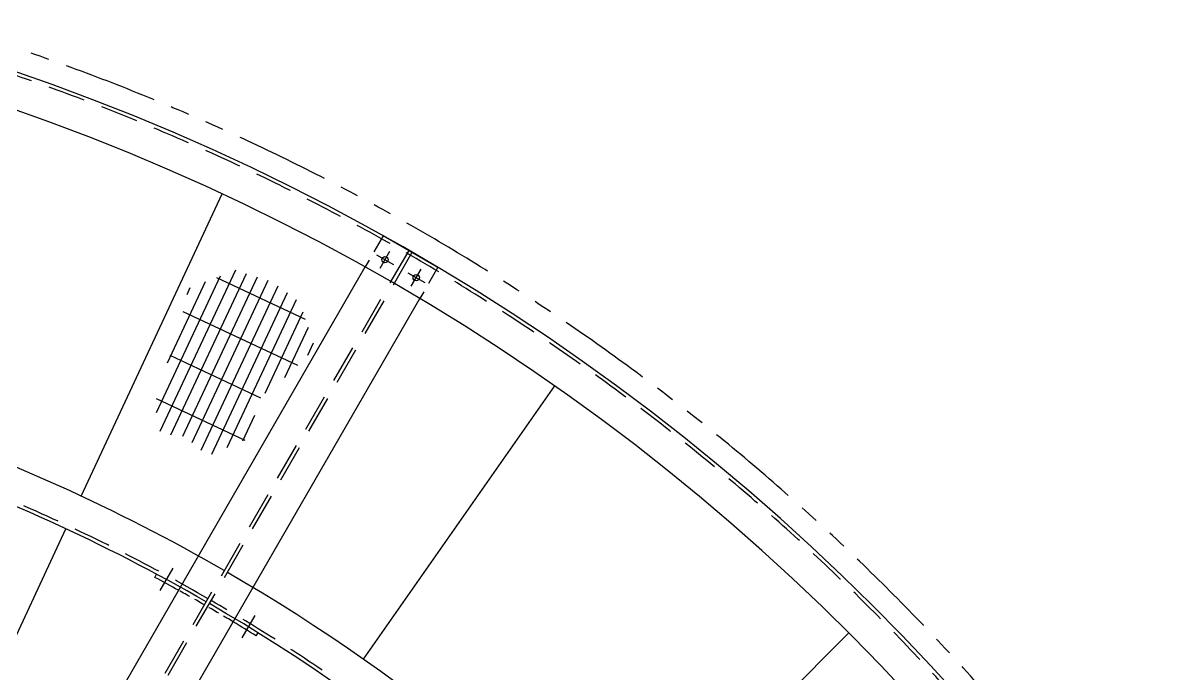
# Model space of a CAD drawing. Extents: x 0 to 39171, y 29931 to 57651.
# Drawn here: x 13028 to 15583, y 47917 to 49361 of the extents above; entities that cross this region are included whole.
import ezdxf

# ---------------------------------------------------------------- set-up
doc = ezdxf.new("R2010")
doc.units = 0
doc.header["$LTSCALE"] = 333.3
doc.header["$MEASUREMENT"] = 0
for name, pattern in [('DASHDOT', [1, 0.5, -0.25, 0, -0.25]), ('HIDDEN', [0.375, 0.25, -0.125]), ('PHANTOM', [2.5, 1.25, -0.25, 0.25, -0.25, 0.25, -0.25])]:
    doc.linetypes.add(name, pattern=pattern)
doc.layers.get('0').update_dxf_attribs({"linetype": 'CONTINUOUS'})
doc.layers.add('50', color=6, linetype='CONTINUOUS')
doc.layers.add('70', color=7, linetype='DASHDOT')

# ---------------------------------------------------------------- blocks, each defined once
blk = doc.blocks.new('*X15')
at = {"color": 0}
for p, q in [((1270.3, 550), (1285.4, 550)), ((1257.2, 537.5), (1318.7, 537.5)), ((1300, 404.2), (1300, 544.5)), ((1244.1, 525), (1343.8, 525)), ((1250, 422), (1250, 530.6)), ((1370.6, 525), (1402.2, 525)), ((1400, 418), (1400, 527)), ((1234.8, 512.5), (1416.2, 512.5)), ((1350, 411.7), (1350, 522.7)), ((1232.3, 500), (1430.1, 500)), ((1229.8, 487.5), (1431.2, 487.5)), ((1228.9, 475), (1427.5, 475)), ((1230.6, 462.5), (1425.6, 462.5)), ((1232.2, 450), (1430.1, 450)), ((1233.7, 437.5), (1431.5, 437.5)), ((1246.8, 425), (1414.5, 425)), ((1259.9, 412.5), (1359.2, 412.5)), ((1273, 400), (1281.3, 400))]:
    blk.add_line(p, q, dxfattribs=at)

msp = doc.modelspace()

# ---------------------------------------------------------------- linework, layer by layer
at = {"layer": '50', "color": 8, "linetype": 'HIDDEN', "ltscale": 0.5}
for p, q in [((13827.43, 48888.95), (13787.43, 48819.66)), ((13948.68, 48818.95), (13908.67, 48749.66))]:
    msp.add_line(p, q, dxfattribs=at)
at = {"layer": '50', "color": 8}
for p, q in [((13827.43, 48888.95), (13827.68, 48889.38)), ((13827.68, 48889.38), (13948.92, 48819.38)), ((12967.3, 47399.16), (13787.43, 48819.66)), ((13948.68, 48818.95), (13948.92, 48819.38)), ((13088.55, 47329.16), (13908.67, 48749.66)), ((13320.68, 48131.22), (13324.68, 48138.16)), ((13545.84, 48001.22), (13549.85, 48008.16))]:
    msp.add_line(p, q, dxfattribs=at)
at = {"layer": '50', "color": 8, "linetype": 'HIDDEN'}
for p, q in [((12905.84, 47160.7), (13884.84, 48856.38)), ((12912.76, 47156.7), (13891.76, 48852.38))]:
    msp.add_line(p, q, dxfattribs=at)
at = {"layer": '50', "color": 8}
for centre in [(13831.5, 48836), (13900.78, 48796)]:
    msp.add_circle(centre, 7, dxfattribs=at)
at = {"layer": '50', "color": 8, "linetype": 'PHANTOM', "ltscale": 0.5}
msp.add_arc((11403.3, 44550.23), 5020, 294.42932, 74.16259, dxfattribs=at)
at = {"layer": '50', "color": 4}
msp.add_arc((11403.3, 44550.23), 4970, 295, 74.59777, dxfattribs=at)
at = {"layer": '50', "color": 8, "linetype": 'HIDDEN'}
for radius, start, end in [(4962, 295, 74.57232), (4078, 60.05631, 72.09115), (4078, 40.05631, 59.94369)]:
    msp.add_arc((11403.3, 44550.23), radius, start, end, dxfattribs=at)
at = {"layer": '50', "color": 8}
for radius, start, end in [(4890, 295.09374, 74.33938), (4150, 60.05631, 71.45361), (4070, 60.05631, 71.07536), (4062, 60.98742, 61.834), (4150, 40.05631, 59.94369), (4070, 40.05631, 59.94369), (4062, 58.166, 59.01258)]:
    msp.add_arc((11403.3, 44550.23), radius, start, end, dxfattribs=at)
at = {"layer": '50', "color": 8, "linetype": 'HIDDEN', "ltscale": 0.3}
for start, end in [(60.05631, 60.98742), (59.01258, 59.94369)]:
    msp.add_arc((11403.3, 44550.23), 4062, start, end, dxfattribs=at)
at = {"layer": '70', "color": 8, "linetype": 'Continuous'}
for p, q in [((13157.17, 48311.41), (13469.9, 48982.08)), ((13783.64, 47949.71), (14208.09, 48555.88)), ((12776.81, 47495.73), (13123.36, 48238.9)), ((14337.79, 47484.72), (14861.05, 48007.98))]:
    msp.add_line(p, q, dxfattribs=at)
at = {"layer": '70', "color": 8}
for p, q in [((13812.61, 48846.91), (13850.39, 48825.09)), ((13820.59, 48817.11), (13842.41, 48854.89)), ((13881.89, 48806.91), (13920, 48784.91)), ((13889.88, 48777.11), (13911.69, 48814.89)), ((13332.55, 48101.79), (13361.38, 48151.73)), ((13514.42, 47996.79), (13543.25, 48046.73))]:
    msp.add_line(p, q, dxfattribs=at)

# ---------------------------------------------------------------- block references
at = {"layer": '50', "color": 8, "xscale": 1.99999999999654, "yscale": 2, "zscale": 2, "rotation": 244.8866832963614}
msp.add_blockref('*X15', (13754.62, 51418.09), dxfattribs=at)

doc.saveas('drawing.dxf')
